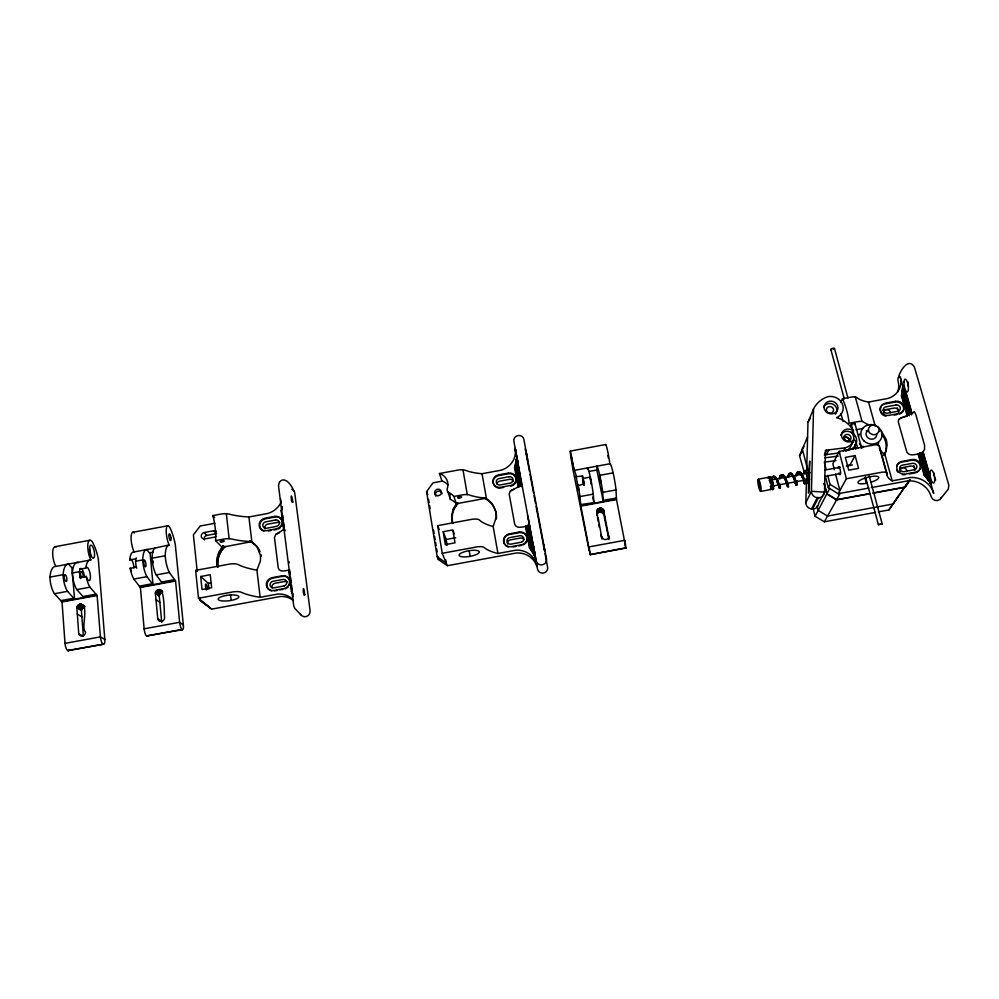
<?xml version="1.0" encoding="UTF-8"?>
<svg xmlns="http://www.w3.org/2000/svg" width="999" height="999" viewBox="0 0 999 999"><rect width="100%" height="100%" fill="white"/><g stroke="black" fill="none" stroke-linecap="round" stroke-linejoin="round"><path stroke-width="1.5" d="M597.115 510.464L596.952 515.409L597.115 510.464L598.051 509.053L601.311 508.241L603.621 510.052L609.003 538.399M597.002 514.585L597.277 510.064M597.265 513.786L597.489 509.702M597.477 513.424L597.739 509.365M597.739 513.086L598.051 509.053M598.176 521.565L596.952 511.288M598.026 512.787L598.389 508.791M598.364 512.524L598.751 508.566M598.738 512.3L599.15 508.379M599.125 512.112L599.575 508.254M599.55 511.988L599.999 508.179M582.917 478.733L583.391 483.154M599.974 511.913L600.449 508.141M608.965 539.572L603.721 514.16L600.849 511.913L600.886 508.166M601.273 511.988L601.311 508.241M601.685 512.112L601.735 508.379M602.085 512.287L602.135 508.553M602.01 539.135L598.189 517.907M602.459 512.512L602.509 508.778M602.797 512.774L602.847 509.04M603.096 513.074L603.146 509.34M603.346 513.411L603.408 509.69M603.558 513.773L603.621 510.052M603.721 514.16L603.796 510.439M605.019 520.304L605.094 516.633M808.491 482.155L808.503 493.094L809.34 488.424L809.702 461.038L808.678 474.612M853.546 431.206L853.059 430.269A26.061 23.739 14.8 0 0 836.538 417.644L837.199 417.37A12.213 11.064 13.2 0 0 842.194 403.596A12.213 11.064 13.2 0 0 827.659 396.728A27.298 24.738 14.1 0 0 813.523 408.978L811.438 491.283L805.843 502.684A6.406 5.907 17.6 0 0 810.414 508.741L813.71 508.966A6.406 5.907 17.6 0 0 818.568 503.521L824.5 492.12L825.436 450.312L845.279 447.802A14.523 13.187 15 0 0 854.145 439.91L853.87 439.935A7.08 6.431 15.4 0 1 843.83 440.109A7.08 6.431 15.4 0 1 843.356 430.856A7.08 6.431 15.4 0 1 853.408 431.068L852.397 433.441L853.621 436.226A14.461 13.137 15 0 1 853.421 440.684L852.709 442.132A7.055 6.406 15.4 0 1 851.41 443.169M805.843 502.684L806.468 479.495M806.63 473.314L807.979 422.277L813.523 408.978M911.825 412.674L906.355 393.643L902.821 386.014L902.497 395.666L907.929 414.66M136.663 568.219A6.818 1.973 79.3 0 1 136.413 567.469L136.064 565.784A13.911 4.008 79.3 0 1 135.614 561.251L135.814 558.753A6.818 1.973 79.3 0 1 136.413 558.029M224.263 546.703L223.089 545.854L222.477 549A22.49 20.742 -37.4 0 0 218.269 566.933M624.837 542.594L616.483 499.525L615.996 489.922A14.011 1.036 79.6 0 0 613.136 472.852A25 1.836 79.6 0 0 609.802 463.786L609.74 463.274A11.738 0.862 79.7 0 0 605.906 444.805L605.756 444.58A11.738 0.862 79.7 0 0 605.506 444.992M625.886 548.014L625.012 540.272L589.048 546.89L590.234 554.77L580.894 506.106L579.932 496.59A13.998 0.649 79.6 0 0 578.159 485.589L584.24 483.941L584.04 482.879A13.998 0.712 79.6 0 0 583.141 478.409L582.479 475.736M911.625 412.874L906.155 393.856L902.821 386.014L901.972 395.816L907.404 414.797M80.507 578.608A6.806 2.26 79.2 0 1 80.245 577.859L79.883 576.186A13.899 4.595 79.3 0 1 79.483 571.653L79.77 569.13A6.806 2.26 79.2 0 1 79.982 568.781M155.382 593.219C165.534 577.447 163.948 617.819 164.648 617.931A3.609 3.284 -43.4 0 1 161.239 621.44A3.609 3.284 -43.4 0 1 157.755 618.643L155.382 593.219L159.278 596.191L161.651 621.403A3.571 3.259 -43.6 0 0 161.838 622.215M159.278 596.191C159.34 591.908 166.109 593.631 158.279 589.747M134.016 567.981A6.818 2.01 79.3 0 0 132.155 560.726A6.818 2.01 79.3 0 0 129.745 559.877L129.783 559.19A24.825 7.23 79.4 0 1 134.141 551.923L154.745 548.101M81.419 610.551L82.168 608.541L84.328 607.105L79.358 604.37L76.836 607.717L78.759 633.753L83.354 636.375L81.419 610.551L76.836 607.717M79.733 569.23L85.802 568.106L85.902 567.32A24.813 8.054 79.4 0 1 90.884 559.927L90.634 559.452A11.651 3.746 78.9 0 1 87.862 544.255A11.651 3.746 78.9 0 1 92.507 542.145A26.111 8.467 79.1 0 1 98.264 558.578L104.833 639.46A6.219 2.023 80.3 0 1 103.671 644.305L102.522 643.643A6.219 2.023 80.3 0 1 100.412 636.863L97.103 595.479L89.96 587.175A13.899 4.533 79.3 0 1 86.214 576.623L80.045 577.235M911.787 414.548L902.821 386.014L901.448 395.941L907.304 416.383M787.387 486.313L787.861 486.026A2.41 2.235 -31 0 1 788.348 485.939L788.323 485.564A2.41 2.073 -25.7 0 0 787.824 485.651L787.1 485.764L787.824 485.452A2.423 1.848 -21.7 0 0 788.323 485.364L788.049 485.089A2.373 1.811 1.4 0 1 787.424 485.214L787.287 484.915A2.385 1.823 1.6 0 1 787.911 484.79L788.311 484.977A2.41 1.848 -21.6 0 0 787.786 485.127L787.424 485.452A2.385 1.986 4.8 0 1 788.061 485.364L788.199 485.701A2.373 2.11 8.9 0 0 787.574 485.926L787.861 486.251A2.398 2.335 -35.2 0 1 788.361 486.151L788.311 485.801A2.373 1.986 4.6 0 1 787.574 485.826L787.849 486.026A2.423 2.073 -25.9 0 0 788.373 485.939L788.348 486.163A2.398 2.36 15.6 0 0 787.836 486.288L787.874 486.713A2.398 2.36 15.2 0 0 788.386 486.625L788.286 486.088A2.36 2.235 15.9 0 0 787.662 486.213L787.899 486.663A2.398 2.335 -35.6 0 0 788.398 486.575L788.436 486.463A2.348 2.235 15.6 0 1 787.824 486.588L787.899 486.426A2.41 2.235 -31.3 0 0 788.398 486.338L788.336 486.201A2.36 2.11 8.7 0 1 787.724 486.288L787.399 486.276M770.004 478.096L769.592 478.421A2.423 2.01 5.7 0 1 769.093 478.509L768.78 478.496M768.893 477.547L769.58 477.072A2.385 2.36 24.5 0 1 770.079 476.985L770.591 477.572A2.41 2.235 -34.7 0 1 770.092 477.659L769.867 477.659A2.41 2.285 17.7 0 1 769.392 477.672L769.18 477.622A2.423 2.148 10.2 0 1 769.692 477.534L770.429 477.584A2.423 2.073 -28 0 1 770.928 477.497L770.878 477.897A2.423 2.085 -28.2 0 1 770.379 477.984L769.73 477.922A2.41 2.148 10 0 1 769.218 478.009L769.842 477.072A2.398 2.335 -42.3 0 1 770.341 476.985L769.118 477.41M769.617 477.147L769.829 477.497A2.398 2.335 -42.7 0 0 770.329 477.41L769.867 477.172A2.41 2.285 18 0 0 769.367 477.26L769.242 477.297M283.666 530.332L281.219 510.976L282.33 508.016M905.843 416.658C902.909 416.97 897.801 418.007 898.301 421.965L906.817 452.01C909.827 457.517 917.644 453.421 922.102 453.171L923.064 451.773L929.132 472.864L930.906 483.816L924.063 474.975L918.044 453.921L922.289 452.36L930.906 483.816L924.599 474.85L918.568 453.808L922.102 453.171L924.437 449.587L924.624 445.454L915.658 414.098L914.497 412.075L913.248 412.487M281.219 510.976L282.38 506.655M129.708 559.977L135.777 558.853M605.631 444.53L570.292 451.098L570.404 453.471A26.299 1.211 79.6 0 0 573.176 470.591L589.123 550.312M769.63 477.559L770.117 477.235A2.41 2.235 -34.4 0 1 770.629 477.16L770.092 477.422A2.385 2.36 24 0 1 769.592 477.497L769.605 477.497M529.433 547.689L533.279 545.816L535.277 556.655L529.433 547.689L525.486 526.386L529.295 524.463L528.084 517.607M85.802 568.106L85.839 568.006A6.806 2.235 79.2 0 1 89.41 570.891A6.806 2.235 79.2 0 1 89.91 579.957A6.806 2.235 79.2 0 1 86.314 576.735L86.126 576.111M808.216 482.517L808.016 482.342A2.385 2.198 -34.1 0 0 807.279 482.455L807.329 482.842A2.385 2.198 -34.4 0 0 807.954 482.717L808.091 482.517A2.373 2.298 -40 0 0 807.479 482.642L807.729 483.054A2.36 2.335 21.6 0 0 808.353 482.929L808.403 482.38A2.398 2.26 19.1 0 0 807.779 482.492L807.879 482.18A2.41 2.135 11.6 0 1 808.503 482.067L808.603 482.43A2.398 2.123 11.4 0 1 807.979 482.542L807.642 482.654A2.36 2.335 22 0 1 808.266 482.529L808.166 482.917A2.373 2.31 -40.3 0 1 807.542 483.029L807.542 483.029M803.696 471.828L804.07 471.678A2.46 2.023 7.4 0 1 804.57 471.59L804.632 471.953A2.448 2.023 7.2 0 1 804.12 472.04L799.537 455.606L807.504 437M840.696 402.535L842.482 398.713L851.435 397.053A8.804 2.797 -15.5 0 1 856.967 397.59A67.92 21.391 -16.5 0 0 868.543 402.048L887.724 398.489A20.442 18.282 14.1 0 0 900.186 376.873L903.945 389.947M878.408 524.675L882.242 523.788L878.408 524.675L865.409 476.773M824.837 453.696L826.51 450.212M824.287 454.857L826.535 454.607L828.783 449.962M882.179 523.926L869.192 475.861M922.102 453.171L921.54 452.772L930.906 483.816L926.672 474.213L920.628 453.159L922.102 453.171L922.601 452.16L930.906 483.816L925.124 474.712L919.105 453.658L922.102 453.171L922.864 451.96L928.92 473.051L930.906 483.816L925.661 474.55L919.629 453.509L922.102 453.171L921.927 452.572L933.665 493.456A21.216 19.206 21.2 0 0 910.052 477.547L892.219 480.844A100.412 25.687 -15.7 0 1 886.85 473.189A8.566 2.26 -14.6 0 0 881.618 472.265L846.39 478.758L838.099 493.718L828.308 487.612L825.199 475.724M879.357 446.99A99.725 27.31 -16.1 0 1 879.32 446.016A8.516 2.398 -15 0 0 874.088 444.967L839.098 451.436L832.841 463.786L834.402 469.717M862.075 421.478L855.319 397.04M811.525 508.953L817.282 497.702L818.368 497.764L812.587 509.028M223.314 545.791L218.956 551.81L216.945 558.116A22.552 20.804 -37.4 0 0 216.883 564.335L217.545 567.345M843.468 451.311L845.279 447.802M828.308 487.612L830.032 484.34L827.671 475.362M853.134 441.645L854.282 439.448M493.106 526.61L496.103 517.694A22.328 21.229 -16.5 0 0 495.754 511.5L492.207 503.621L485.951 498.014M875.399 512.412L824.35 521.803L815.097 516.246L829.62 488.573M855.107 455.606L858.553 468.369L848.738 470.179L845.329 457.417L855.107 455.606L850.012 464.935L847.277 465.447M898.526 377.397C899.512 371.665 908.603 356.406 914.472 367.282L948.863 485.264L948.276 489.173L940.833 498.489M824.075 483.366L826.822 493.881L836.45 499.912L840.122 493.344M824.35 521.803L836.725 499.675L870.004 493.543M293.007 599.737A20.579 19.256 -40.4 0 0 277.672 594.08L260.152 597.302L256.918 570.142L260.289 561.263A22.552 20.804 -37.4 0 0 260.302 555.032L256.905 546.603L250.075 540.671M518.156 486.913L514.585 467.694L518.319 465.621L515.084 448.414A19.793 18.569 -12.2 0 1 501.011 470.217L482.055 473.726A63.998 22.303 -10.7 0 1 465.297 470.279A8.442 2.86 -9.7 0 0 458.578 469.967L439.398 473.526L442.033 481.156L442.957 481.431A12.488 11.776 -19.4 0 1 447.827 484.865M905.456 395.192L906.355 393.643L901.448 395.941L904.12 395.442M279.533 481.893L278.471 485.489L293.731 605.844L294.78 608.354L301.111 615.084M873.039 493.169L905.044 487.275L909.852 479.695L888.91 509.94L878.396 511.863M788.91 476.973L788.486 476.96A2.373 1.199 -2.4 0 0 788.111 477.01M457.043 502.909L453.521 508.404L451.835 514.66A22.328 21.229 -16.5 0 0 452.11 520.854L452.472 522.365M596.828 470.005L596.89 469.917A11.726 0.737 79.6 0 0 596.728 466.783L596.665 466.221A25 1.586 79.6 0 1 599.775 475.324A13.998 0.899 79.6 0 1 602.672 492.382L603.309 501.473L596.828 470.005L588.911 471.466M898.688 495.616L893.044 504.008L827.572 516.046L818.181 510.427L817.02 505.931M888.91 509.94L909.827 479.682M785.376 477.06L784.927 477.06A2.423 1.161 -17.9 0 0 784.427 477.16L784.377 477.385A2.423 1.161 -18 0 0 784.877 477.285L785.389 477.072M803.97 446.69L802.347 449.026L807.754 469.992M799.537 455.606L801.935 452.147M905.044 487.275L909.764 480.519L871.403 487.587M545.017 553.546L547.602 567.232A5.12 4.945 -7.4 0 1 543.481 573.026A5.12 4.945 -7.4 0 1 537.537 569.093A20.217 19.53 -12.2 0 0 516.183 553.021L447.327 565.709L438.361 559.502L437.2 556.768L426.585 491.658L433.004 482.829L442.033 481.156M452.897 523.563A22.265 21.179 -16.5 0 1 456.181 505.744L458.229 503.296M514.11 489.185L510.339 491.021L509.178 493.993L514.747 524.413C517.307 530.057 525.299 525.786 529.495 525.649L528.134 525.499L532.105 546.815L535.277 556.655L529.945 547.564L525.986 526.273L529.495 525.649L527.372 525.836L531.331 547.152L535.277 556.655L533.229 545.978M223.089 545.854L222.427 546.64L223.501 547.739L222.477 549L221.378 547.877L224.613 546.54L223.501 547.739M279.57 532.617L275.761 534.465L274.45 537.45L278.259 568.069C279.695 572.652 285.901 570.666 289.186 569.979M796.977 482.117L796.578 482.267A2.36 1.136 -15.6 0 1 795.966 482.367L795.966 482.167A2.36 1.136 -15.6 0 1 796.59 482.055L797.002 482.08M795.791 475.686L796.215 475.524A2.435 1.236 -2.2 0 1 796.715 475.437L796.94 475.611A2.435 1.224 -2.2 0 1 796.328 475.724L795.803 475.724M279.483 481.943C285.314 475.512 291.883 486.063 293.756 490.709M779.982 486.501L779.595 486.326A2.423 1.861 1.2 0 0 778.97 486.438L779.145 486.75A2.423 1.848 1.1 0 0 779.645 486.65L780.469 486.625L779.757 486.9M929.132 472.864L924.063 474.975L926.785 474.463M777.784 484.103L778.209 483.941A2.435 0.899 -7.1 0 1 778.708 483.841L779.22 483.803M779.22 483.853L778.82 483.991A2.435 0.899 -7.2 0 1 778.321 484.09L777.846 484.128M800.674 474.263L801.136 474.075A2.435 1.161 -18.3 0 1 801.648 473.976L802.122 473.963M784.44 478.346L784.964 478.171A2.435 0.699 -15 0 1 785.464 478.071L785.901 478.034M785.876 478.059L785.364 478.221A2.435 0.699 -15 0 1 784.864 478.321L784.44 478.359M802.122 474.001L801.76 474.15A2.448 1.174 -18.3 0 1 801.148 474.288M807.592 481.006L807.229 480.869A2.385 1.536 -20.2 0 0 806.605 480.981L806.618 481.268M773.201 489.06L773.463 488.911A2.373 2.123 9.7 0 1 772.839 489.023A2.348 2.285 -38.9 0 0 772.402 489.11L772.302 489.298A2.36 2.185 -32.7 0 0 772.926 489.185L773.201 489.06A2.348 2.31 21.8 0 0 772.552 489.123L772.639 489.522A2.348 2.31 21.4 0 0 773.263 489.41L773.101 489.385A2.348 2.285 -39.3 0 1 772.489 489.498L772.239 488.923A2.36 2.185 -32.5 0 1 772.726 488.811A2.36 2.023 -26.8 0 1 772.09 488.923L772.04 488.573A2.36 2.023 -26.6 0 1 772.664 488.461L772.776 488.449M796.028 481.256A2.373 0.687 -13 0 0 796.528 481.168L796.952 481.043M771.578 478.221L771.253 478.009A2.373 1.823 -23.4 0 0 770.629 478.134L770.679 478.459A2.385 1.823 -23.5 0 0 771.29 478.334L771.852 478.608A2.41 1.823 3.6 0 0 772.352 478.521L772.252 478.196A2.423 1.836 3.7 0 0 771.752 478.284M807.155 479.17L806.742 479.283A2.398 0.687 -13.9 0 1 806.131 479.395L806.156 479.27A2.385 0.687 -13.9 0 1 806.78 479.158L807.167 479.133M796.777 484.065L796.365 483.828A2.448 2.048 5.2 0 0 795.866 483.928L795.853 484.29A2.435 2.173 9.3 0 1 796.503 484.265L796.765 484.615A2.398 2.335 -35.5 0 0 796.141 484.727L795.978 484.278A2.448 2.035 5 0 0 796.478 484.178L797.152 484.115L796.578 484.552A2.423 2.298 16.3 0 0 796.078 484.652L796.203 485.039A2.423 2.298 15.9 0 0 796.715 484.952L796.615 484.64A2.435 2.173 9.1 0 1 796.116 484.74L796.128 484.765A2.398 2.373 15.7 0 1 796.628 484.677L796.765 484.79M275.761 534.465L283.991 529.358M786.163 482.542L786.525 482.417A2.385 0.887 -7 0 1 787.15 482.292L787.237 482.43A2.373 0.874 -7 0 1 786.613 482.554L786.151 482.579M773.663 488.836L773.363 488.548A2.373 2.123 10 0 0 772.739 488.661L772.839 489.023M777.484 479.62L777.047 479.757A2.373 0.687 -14.9 0 1 776.423 479.882L776.548 479.72A2.36 0.687 -14.9 0 1 777.16 479.607L777.522 479.582M777.409 483.066L778.883 482.792L777.534 483.079M510.339 491.021L521.953 484.965M803.833 481.893L804.232 482.117A2.448 1.861 2.1 0 0 804.732 482.017L804.67 481.705M899.225 419.031L914.497 412.075M772.702 488.199L772.876 488.536A2.385 1.986 5.4 0 0 773.501 488.411L773.513 488.074A2.385 1.998 5.6 0 0 772.776 488.199L772.489 488.274A2.36 1.811 -22.5 0 1 771.877 488.399L771.84 488.074A2.36 1.811 -22.4 0 1 772.452 487.962L772.901 487.899A2.373 1.823 2 0 0 773.513 487.774L773.413 487.462A2.385 1.823 2.2 0 0 772.789 487.587L772.751 487.962M779.133 487.012L779.307 487.362A2.423 2.023 4.3 0 0 779.807 487.25L780.082 487.475A2.348 2.173 -30.6 0 0 779.457 487.587L779.457 487.824A2.335 2.273 -34.9 0 1 780.082 487.687L780.194 487.475A2.348 2.023 -25.5 0 1 779.507 487.562L779.37 487.737A2.36 2.235 15.6 0 1 779.994 487.624L780.057 488.012A2.348 2.235 15.2 0 1 779.432 488.124L779.495 488.249A2.335 2.298 15.1 0 0 780.119 488.136L780.144 488.086A2.335 2.285 -35.3 0 1 779.532 488.199L779.457 487.799A2.41 2.148 8.3 0 0 779.957 487.712L779.894 487.337A2.41 2.16 8.5 0 0 779.27 487.462L779.432 487.212A2.348 2.01 -25.3 0 1 780.057 487.1L780.119 486.925A2.348 1.798 -21.4 0 1 779.72 486.963M807.242 477.547L808.703 477.285L807.229 477.559M807.979 481.093L808.091 481.406A2.41 1.823 3.4 0 0 808.715 481.281L808.603 480.981M807.691 481.755L807.479 481.83A2.398 1.823 -23.8 0 1 806.855 481.943M771.49 481.855L772.951 481.58L771.603 481.855M772.664 488.973L772.764 489.36A2.36 2.248 17.4 0 0 773.388 489.248L773.451 489.06M794.754 477.534L793.306 477.834L794.754 477.547M796.74 483.079L796.74 482.829A2.373 1.536 -18.7 0 0 796.003 482.942L795.716 483.216M788.461 483.753L788.323 483.591A2.398 1.161 -15.4 0 0 787.699 483.691M803.72 473.201L803.908 473.439A2.448 1.561 0 0 0 804.407 473.351L804.57 473.064M79.358 604.37C90.472 603.009 80.245 628.596 85.552 631.955A3.634 3.247 -45.2 0 1 82.642 635.913A3.634 3.247 -45.2 0 1 78.759 633.753M780.044 486.163L779.982 485.901A2.41 1.573 -18.2 0 0 779.482 485.976L779.357 486.014M795.803 481.181L795.916 481.156A2.373 0.687 -12.9 0 1 796.54 481.043L796.89 481.019M292.37 591.308L291.421 591.545L288.699 570.092M785.389 480.457L786.837 480.157L785.376 480.457M779.645 478.583L779.682 478.796A2.41 1.224 -2.6 0 0 780.182 478.721L780.369 478.484M773.164 482.704L771.752 482.967L773.214 482.679M786.425 481.356C788.698 481.006 784.552 481.718 786.488 481.443M772.602 483.903C774.949 483.603 770.766 484.153 772.689 483.978M222.715 546.291L223.002 547.215L221.965 547.127L215.572 540.596A89.011 80.032 -39.3 0 0 212.824 515.571L221.616 513.936A8.579 2.785 -6.1 0 1 229.058 514.11A64.573 21.866 -6.8 0 0 248.901 516.97L267.732 513.486A19.893 18.282 -32 0 0 280.731 502.947M55.095 546.703L89.91 540.234M132.904 532.255L167.795 525.786M214.835 523.289L200.187 526.011L193.394 534.877L197.228 571.478M517.232 467.207L514.585 467.694L516.808 457.667L515.734 451.473L516.396 454.907M216.321 536.288A3.459 3.159 -36.4 0 1 214.76 537.1L204.72 538.961A3.459 3.159 -36.8 0 1 201.249 536.338A3.459 3.159 -36.8 0 1 204.033 532.554L213.848 530.731A3.459 3.159 -36.4 0 1 216.271 531.206M204.283 539.935A3.434 3.147 -36.9 0 1 206.855 535.402L216.608 533.591L213.848 530.731M69.356 649.787A6.219 2.198 80.3 0 1 68.407 650.786L67.183 650.149A6.219 2.198 80.3 0 1 65.01 643.381L62.038 601.96L54.446 593.743A13.886 4.908 79.2 0 1 49.95 577.11A24.8 8.716 79.4 0 1 55.844 566.421L90.884 559.927M169.256 545.417A24.838 6.568 79.4 0 0 165.235 555.769A13.911 3.696 79.3 0 0 169.393 572.489L175.549 580.993L179.633 622.277A6.231 1.648 80.1 0 0 181.593 629.095L182.555 629.782A6.231 1.648 80.1 0 0 183.354 625.012L175.275 544.318A26.136 6.906 79.2 0 0 169.992 527.759A11.663 3.059 79 0 0 167.432 525.911L167.108 526.223A11.663 3.059 79 0 0 169.031 544.93L156.281 547.814A24.838 6.818 79.4 0 0 152.048 558.216A13.911 3.834 79.3 0 0 156.244 574.924L162.225 582.966M570.367 451.148L574.238 470.379L609.802 463.786M150.05 552.759L153.034 584.665L146.94 576.648A13.911 3.934 79.3 0 1 142.72 559.939A24.838 6.993 79.4 0 1 147.103 549.512L147.352 550.037A11.651 3.247 79 0 0 149.725 552.747L153.084 552.197M215.572 540.596L224.425 538.961A8.629 2.66 -6.3 0 1 231.893 539.06A64.985 20.842 -7 0 0 251.823 541.608L248.901 516.97M439.398 473.526L440.334 473.813A12.712 11.951 -19.3 0 1 447.639 487.2L447.19 488.873A4.908 4.633 -17.8 0 0 448.002 492.095A18.044 17.07 -20 0 1 453.933 496.453L462.837 494.805A8.492 2.735 -9.7 0 1 469.592 495.042A64.398 21.254 -10.7 0 0 486.388 498.176L482.055 473.726M268.344 530.993L271.154 530.469M273.963 529.957L276.785 529.433M503.646 487.412L500.811 487.937A6.643 6.281 -12.4 0 1 499.987 488.036M894.242 415.06L897.114 414.535M578.071 485.077L578.646 490.059L576.173 476.61L582.604 476.111M49.95 577.11L63.099 574.687A24.8 8.467 79.4 0 1 68.781 564.023L69.068 564.547A11.638 3.946 78.9 0 0 71.828 567.17L74.588 599.15L67.557 591.321A13.899 4.77 79.3 0 1 63.099 574.687M83.766 597.464L76.836 589.597A13.899 4.67 79.3 0 1 72.403 572.964L79.483 571.653M135.614 561.251L142.72 559.939M152.048 558.216L165.235 555.769M583.141 478.409L590.334 477.072A13.998 0.799 79.6 0 1 593.244 494.13L593.993 503.196L592.782 497.202M599.775 475.324L613.136 472.852M251.823 541.608L221.815 547.327M448.002 492.095L450.499 499.45A17.745 16.821 -20.1 0 1 456.331 503.746L486.388 498.176M856.006 429.757L863.361 428.396M147.64 636.001A6.231 1.823 80.2 0 1 147.215 636.288L146.179 635.614A6.231 1.823 80.2 0 1 144.143 628.808L140.397 587.487L133.804 579.07A13.911 4.071 79.3 0 1 130.232 568.468L136.239 566.845M54.446 593.743L67.557 591.321M76.836 589.597L89.96 587.175M133.804 579.07L146.94 576.648M156.244 574.924L169.393 572.489M579.932 496.59L593.244 494.13M602.672 492.382L615.996 489.922M447.327 565.709L442.232 553.296L437.687 525.636L472.265 519.243A8.129 2.473 -9.8 0 1 479.283 519.942A93.207 28.709 -11.2 0 0 493.156 526.51L497.952 553.483L515.584 550.237A20.367 19.655 -12.2 0 1 537.1 566.408L534.502 552.497L535.014 555.044M60.777 600.649L73.751 598.264M82.929 596.565L95.916 594.168M139.311 586.151L152.31 583.741M161.513 582.042L174.525 579.645M580.744 504.582L593.955 502.647M603.234 500.424L616.42 497.989M61.638 601.548L96.728 595.067M140.047 587.062L175.212 580.569M580.844 505.631L616.47 499.05M62.038 601.96L97.103 595.479M140.397 587.487L175.549 580.993M580.894 506.106L616.483 499.525M200.674 576.51L210.265 574.737L211.663 587.737L202.035 589.522L200.674 576.51L208.391 583.391L209.003 589.06M443.181 531.705L452.834 529.92L455.007 542.832L445.317 544.617L443.181 531.705L446.178 539.485L447.115 545.129M758.278 479.183L768.531 477.285M208.391 583.391L211.089 582.892M446.178 539.485L455.656 537.737M769.13 480.344L810.039 472.789M825.186 469.992L840.346 467.195M846.403 466.071L852.459 464.96M770.316 486.463L809.714 479.183M824.874 476.398L840.034 473.601M760.651 491.408L770.903 489.522M256.918 570.142A93.519 28.297 -7.7 0 1 238.037 564.522A8.267 2.398 -6.6 0 0 229.957 564.023L195.617 570.379L198.526 598.239L233.092 591.87A8.329 2.26 -6.9 0 1 241.221 592.245A94.156 26.623 -7.9 0 0 260.152 597.302M442.232 553.296L477.047 546.878A8.192 2.323 -9.8 0 1 484.09 547.452A93.844 26.998 -11.1 0 0 497.952 553.483M274.25 590.958L277.11 590.434M279.957 589.909L282.817 589.385M512.999 546.952L515.871 546.428M518.743 545.891L521.615 545.367M909.365 473.901L915.171 472.827A7.018 6.319 19.5 0 0 916.795 472.315M867.007 483.229L865.733 483.466A10.739 2.822 -14.5 0 1 858.153 481.905A10.739 2.822 -14.5 0 1 869.742 476.81L871.041 476.573A10.739 2.822 -14.5 0 1 878.795 477.547A10.739 2.822 -14.5 0 1 870.878 482.242M199.937 597.414L200.25 600.461L211.626 609.128L280.007 596.54A20.43 19.118 -40.6 0 1 293.494 600.561M838.099 493.718L868.88 488.049M873.039 492.982L904.807 487.137M836.45 499.912L869.979 493.731M65.01 643.381L100.412 636.863L104.833 639.46M144.143 628.808L179.633 622.277L183.354 625.012M67.607 650.511L103.297 644.218L68.007 650.711M181.943 629.47L146.541 635.976L182.243 629.695M626.111 547.739L590.259 554.62L626.098 548.026M794.917 481.019L794.854 480.881A2.385 0.887 -6.9 0 1 795.479 480.744L795.654 480.869A2.385 0.874 -6.9 0 1 795.029 481.006M826.535 454.607L839.897 452.859M824.962 457.842L838.236 456.106M824.25 462.15L835.938 460.626M771.428 480.319L771.303 480.119A2.423 1.236 -2.7 0 1 771.678 480.057M801.223 473.201L801.273 473.464A2.398 1.548 -22.1 0 1 800.536 473.613L800.611 473.314A2.385 1.536 -22 0 1 801.223 473.201M807.667 481.506L807.454 481.506A2.385 1.811 -23.7 0 0 806.83 481.618L806.855 481.943M807.654 482.017L808.041 482.042A2.41 1.998 7 0 0 808.666 481.93L808.566 481.593A2.423 1.998 7.1 0 0 807.941 481.705L807.654 482.017A2.385 2.035 -28.2 0 0 807.067 482.117L807.105 482.467A2.398 2.035 -28.4 0 0 807.729 482.355M807.417 483.029L807.879 482.879A2.385 2.26 18.8 0 0 808.503 482.767L808.478 482.554M249.575 541.108L249.7 541.158A22.49 20.742 -37.4 0 1 260.077 551.71M836.725 499.675L826.947 493.856L824.25 483.516M77.285 614.023L81.868 616.808M76.985 606.88L81.568 609.715M76.886 607.292L81.468 610.139M830.032 484.34L839.897 490.484L835.576 474.163M77.348 606.068L81.918 608.915M77.135 606.468L81.718 609.303M78.209 605.044L82.767 607.904M77.885 605.357L82.455 608.204M77.585 605.694L82.168 608.541M78.946 604.545L83.504 607.404M78.559 604.77L83.129 607.629M80.619 604.133L84.028 606.281M80.195 604.158L84.74 607.017M81.456 604.245L84.853 606.393M81.044 604.158L84.453 606.306M437.2 556.768L446.228 563.024L445.729 560.014M157.755 618.643L161.651 621.403M200.25 600.461L208.791 606.768M155.956 599.512L159.84 602.422M155.519 592.37L159.415 595.342M155.432 592.794L159.316 595.766M155.869 591.57L159.753 594.542M155.669 591.97L159.565 594.942M156.393 590.859L160.277 593.843M156.106 591.196L159.99 594.18M157.068 590.284L160.939 593.269M156.718 590.546L160.589 593.531M157.854 589.872L161.726 592.869M157.455 590.047L161.326 593.044M159.553 589.66L162.437 591.908M159.128 589.635L162.025 591.883M158.704 589.66L162.562 592.657M160.352 589.872L162.65 591.558M159.965 589.747L161.888 591.246M198.526 598.239L211.626 609.128M204.033 532.554L206.855 535.402M229.133 538.711L226.348 513.773M852.397 433.441L852.259 433.304A7.055 6.406 15.4 0 0 840.758 435.302M212.824 515.571L214.648 517.544M881.305 431.081L886.101 439.323A23.064 20.904 16.5 0 1 887.025 445.454L885.988 451.473L883.99 455.606A23.002 20.842 16.5 0 0 881.518 433.791M582.941 478.721L584.09 484.19M291.421 591.545L292.919 594.13M55.844 566.421L55.582 565.946A11.638 4.058 78.8 0 1 54.158 547.19L54.608 546.853A11.638 4.058 78.8 0 1 56.156 546.928M78.209 562.849L77.934 562.337A24.813 8.292 79.4 0 0 72.403 572.964M528.958 524.975L535.277 556.655L530.432 547.44L526.473 526.136L529.495 525.649L526.935 525.998L530.894 547.302L535.277 556.655L529.245 524.625M134.141 551.923L133.903 551.436A11.651 3.359 79 0 1 131.081 537.375A11.651 3.359 79 0 1 134.291 532.917M437.687 525.636L439.223 529.52M426.585 491.658L427.809 494.817M528.733 525.149L535.277 556.655L531.743 546.99L527.772 525.674M453.309 531.231L454.245 533.828M769.692 481.081L770.279 483.191M908.453 414.498L903.009 395.504L902.821 386.014L911.488 414.76M455.769 504.495L456.181 505.744M453.933 496.453L456.331 503.746M467.257 494.605L462.999 469.855M909.377 415.784L903.508 395.329L902.821 386.014L910.713 413.511M130.157 567.969L130.332 568.593A6.818 2.01 79.3 0 0 131.418 571.203M910.326 413.723L902.821 386.014L903.995 395.142L909.44 414.135M909.902 413.936L902.821 386.014M921.103 452.959L930.906 483.816L926.173 474.388L920.141 453.334M897.339 407.804L898.601 412.25M913.773 465.621L915.034 470.067A3.596 3.234 19.6 0 0 911.038 465.996L900.511 467.919A3.584 3.247 19.3 0 0 899.687 468.169M535.277 556.655L532.43 546.653L528.459 525.324M892.219 480.844L884.814 454.183A99.725 27.31 -16.1 0 1 879.507 447.939L887.012 475.012M868.543 402.048L875.249 426.198M879.282 445.766L886.812 472.964M576.435 477.16L576.286 476.511A24.987 1.161 79.5 0 0 574.238 470.379M834.49 348.551L847.964 397.977M854.907 423.439L861.438 447.402M830.843 349.513L844.267 398.913M851.173 424.375L854.432 436.351M855.644 440.834L857.679 448.326M839.098 451.436L846.39 478.758M824.537 463.386L826.111 469.38M805.606 479.27L806.742 483.703M812.824 507.38L815.097 516.246M864.909 477.647L866.37 483.341M625.386 546.478L624.75 543.756M583.953 484.902L583.553 483.116M590.946 482.954L591.383 484.328L590.921 480.806M446.353 544.93L445.604 539.81L446.74 545.054M544.792 551.023L544.243 548.151M590.759 479.945L590.097 477.397L590.384 480.069M598.763 524.45L599.35 527.335M600.824 534.54L601.41 537.425M583.703 484.765L583.478 482.692M543.918 545.929L543.643 544.63L543.868 546.103M521.94 484.777L522.352 486.925M535.102 555.506L535.289 556.431L534.24 550.549M543.98 546.278L544.293 547.939M517.769 462.637L518.081 464.21L516.67 456.418M607.904 455.519L608.316 457.979M529.47 471.353L525.449 450.049A4.97 4.67 -9.6 0 0 525.049 448.888M530.044 474.4L533.503 492.657M534.078 495.704L535.514 503.321M536.088 506.356L544.443 550.499M526.948 456.755L527.484 459.378L526.997 456.506M517.407 460.751L517.657 462.062M533.641 547.34L532.892 543.406L533.791 548.488M522.027 486.725L516.808 457.667L515.084 467.569L518.656 486.788M527.534 515.484L527.984 518.706M521.578 485.439L516.808 457.667L515.559 467.432L519.13 486.65M521.366 485.626L516.808 457.667L516.008 467.282L519.592 486.513M521.091 485.814L517.507 466.57L516.808 457.667L517.132 459.265M520.779 486.001L517.195 466.77L516.808 457.667L518.156 465.996M520.417 486.176L516.833 466.945L516.808 457.667L516.446 467.12L520.017 486.351M526.923 456.081L526.236 452.659L526.798 455.919M583.229 482.305L582.305 476.148M543.931 546.478L544.83 550.911M469.155 550.611L470.154 556.368M584.24 483.941L584.465 485.352M428.571 499.438L429.071 502.509M429.57 505.594L430.07 508.678M433.591 530.232L434.09 533.316M434.602 536.401L435.102 539.472M435.601 542.557L436.101 545.641M436.6 548.713L437.112 551.798M437.862 556.418L438.361 559.502M289.061 561.75L289.223 562.812M282.705 515.197L283.279 519.667M283.654 522.639L284.216 527.11M289.648 569.855L290.222 574.45M290.609 577.522L291.196 582.117M291.583 585.177L292.17 589.772M230.469 594.63L231.206 600.399M285.052 529.92L285.127 530.856M516.158 480.669A6.643 6.281 -11.2 0 0 508.454 473.751L498.576 475.586A6.643 6.281 -12.4 0 0 496.028 487.087M515.984 481.456A6.643 6.281 -11.2 0 1 515.347 482.917M514.897 483.591A6.643 6.281 -11.2 0 1 514.348 484.203M513.736 484.752A6.643 6.281 -11.2 0 1 510.726 486.101M450.499 499.45A4.82 4.558 -17.9 0 1 449.712 496.278L449.712 496.078A12.488 11.776 -19.4 0 0 450.149 494.63M523.938 539.697A3.447 3.309 -10.8 0 0 520.729 537.986L510.327 539.885A3.447 3.309 -12.4 0 0 507.567 543.968M499.15 488.036A6.643 6.281 -12.4 0 1 496.753 487.462M508.216 547.027A6.743 6.456 -12.4 0 1 509.253 534.502L519.28 532.654A6.743 6.456 -10.8 0 1 527.122 539.81M513.174 481.106A3.409 3.222 -11.2 0 0 509.515 479.358L499.675 481.181A3.397 3.222 -12.3 0 0 496.89 483.953M515.896 449.45A4.97 4.67 -9.6 0 0 515.671 451.86A19.655 18.444 -12.2 0 1 515.984 454.12M435.789 496.103A3.409 3.222 -19.4 0 1 437.562 491.358A3.409 3.222 -19.4 0 1 442.058 493.743M483.441 497.889A22.265 21.179 -16.5 0 1 496.391 518.906M452.909 510.352A24.176 23.014 -16.5 0 1 453.683 508.828M454.582 507.355A24.176 23.014 -16.5 0 1 457.879 503.359M526.948 540.609A6.743 6.456 -10.8 0 1 526.311 542.12M525.849 542.807A6.743 6.456 -10.8 0 1 524.675 543.993M523.976 544.467A6.743 6.456 -10.8 0 1 523.239 544.867M842.482 398.713A89.298 82.005 10.4 0 1 849.125 423.251L858.141 421.578A8.866 2.66 -15.2 0 1 863.685 422.053A68.344 20.392 -16.2 0 0 869.617 424.987M840.696 413.511A87.787 80.782 10.6 0 1 843.106 421.541M885.963 416.146A6.868 6.169 15.7 0 1 884.302 415.671M883.528 415.309A6.868 6.169 15.7 0 1 882.804 414.847M882.142 414.323A6.868 6.169 15.7 0 1 881.543 413.723M881.043 413.062A6.868 6.169 15.7 0 1 880.631 412.362M880.094 410.851A6.868 6.169 15.7 0 1 885.077 403.921L895.079 402.073A6.881 6.169 16 0 1 902.771 405.469A6.881 6.169 16 0 1 901.51 412.924M900.861 413.386A6.881 6.169 16 0 1 899.362 414.061M898.438 412.212A3.521 3.159 16 0 0 894.167 408.067L884.227 409.915A3.521 3.159 15.7 0 0 882.704 410.601M935.638 480.069A6.668 2.085 78.9 0 1 934.664 477.16M934.477 476.348A6.668 2.085 78.9 0 1 934.09 473.151M907.741 480.894A21.054 19.068 21.3 0 1 931.168 496.69A5.345 4.808 21.8 0 0 941.358 497.34M899.35 376.486A5.145 4.583 14.9 0 0 898.001 380.869A20.292 18.157 14.2 0 1 897.564 391.97M905.007 474.7A7.005 6.319 19.2 0 1 902.409 474.712M897.914 472.202A7.005 6.319 19.2 0 1 897.402 471.528M896.977 470.804A7.005 6.319 19.2 0 1 896.652 470.042M896.627 466.096A7.005 6.319 19.2 0 1 901.46 462.137L911.612 460.264A7.018 6.319 19.5 0 1 919.642 464.148A7.018 6.319 19.5 0 1 917.519 471.928M908.541 386.613A6.518 1.998 80.3 0 1 907.954 381.918M851.722 425.224A2.135 0.649 -15.2 0 1 851.835 424.25A2.135 0.649 -15.2 0 1 854.794 423.588A2.135 0.649 -15.2 0 1 854.557 424.587M838.161 468.106A4.071 0.987 79.3 0 1 839.61 467.894A4.071 0.987 79.3 0 1 840.571 473.788A4.071 0.987 79.3 0 1 838.96 472.964M80.469 568.394A6.806 2.26 79.2 0 1 84.391 577.16M81.631 577.834A3.509 1.161 79.2 0 1 80.557 573.064A3.509 1.161 79.2 0 1 82.043 572.19A3.509 1.161 79.2 0 1 83.179 576.923M89.435 549.05A6.681 2.173 78.9 0 1 90.547 556.718M89.41 553.533A3.447 1.124 78.9 0 1 89.423 553.933M153.371 562.674A3.509 0.974 79.3 0 1 153.047 560.951M291.77 489.348A4.983 4.608 -30.6 0 1 294.717 492.894L310.115 610.913A5.157 4.845 -39.2 0 1 300.462 613.985M271.778 590.958A6.806 6.331 -38 0 1 272.69 578.159L282.642 576.323A6.793 6.344 -37.5 0 1 289.435 585.114M281.181 502.609A6.456 1.124 79.1 0 1 280.544 498.701M287.287 581.93A3.484 3.247 -37.6 0 0 285.289 581.406L274.962 583.291A3.484 3.247 -38.1 0 0 272.128 587.799M263.711 531.056A6.681 6.169 -33.8 0 1 265.409 518.818L275.225 516.995A6.681 6.181 -33.2 0 1 282.23 520.854M282.205 524.762A6.681 6.181 -33.2 0 1 281.506 526.248M280.444 527.534A6.681 6.181 -33.2 0 1 279.82 528.084M279.121 528.546A6.681 6.181 -33.2 0 1 278.371 528.933M279.92 522.864A3.422 3.172 -33.3 0 0 277.447 522.365L267.682 524.175A3.422 3.159 -33.9 0 0 265.035 528.921M261.001 554.62A22.49 20.742 -37.4 0 1 261.288 556.131M217.595 566.72A24.426 22.54 -37.5 0 1 225.374 546.403M293.194 596.603A6.606 1.174 79.8 0 1 292.445 592.582M206.318 589.972A3.509 0.849 79.7 0 1 205.457 585.327A3.509 0.849 79.7 0 1 206.493 584.652A3.509 0.849 79.7 0 1 207.53 589.198M287.962 587.187A6.793 6.344 -37.5 0 1 287.325 587.737M285.864 588.623A6.793 6.344 -37.5 0 1 285.065 588.923M590.334 477.072A24.987 1.411 79.5 0 0 587.362 467.944L587.437 468.506A11.726 0.649 79.6 0 1 587.549 469.443M609.078 536.063A3.559 3.397 2 0 1 605.931 539.535A3.559 3.397 2 0 1 602.035 536.8M768.131 478.334A6.231 1.174 79.4 0 1 769.817 479.133A6.231 1.174 79.4 0 1 771.34 487.012A6.231 1.174 79.4 0 1 770.179 488.898M831.805 349.862A1.886 0.662 -16.2 0 1 831.243 348.963A1.886 0.662 -16.2 0 1 834.028 348.226A1.886 0.662 -16.2 0 1 833.628 349.375M807.979 422.277A26.586 24.176 14.5 0 1 810.401 418.394M852.322 441.77A14.373 13.074 15.1 0 1 845.778 451.298M843.656 437.699A3.609 3.284 15.5 0 1 849.587 441.096M823.75 406.768A6.981 6.319 13.2 0 1 833.054 404.27A6.981 6.319 13.2 0 1 836.2 412.912M835.763 413.586A6.981 6.319 13.2 0 1 835.239 414.198M890.346 412.787A3.147 2.822 15.8 0 0 889.422 410.689L887.974 409.865A3.359 3.009 15.8 0 0 884.814 410.439L883.953 411.7A3.147 2.822 15.8 0 0 883.928 413.199M906.63 471.715A3.209 2.897 19.4 0 0 905.806 468.781L904.332 467.919A3.422 3.084 19.4 0 0 901.123 468.519L900.249 469.805A3.209 2.897 19.4 0 0 900.236 471.353M855.881 449.1A9.503 8.616 16.6 0 1 855.069 444.53M878.695 442.545A10.577 9.578 16.4 0 1 877.621 444.817M863.211 447.477A10.577 9.578 16.4 0 1 859.415 443.706M858.466 436.338A10.577 9.578 16.4 0 1 859.552 434.078M863.748 446.678A9.528 8.616 16.4 0 1 862.974 446.166M866.233 430.931A9.528 8.616 16.4 0 1 867.144 430.806M861.787 448.301A9.478 8.579 16.5 0 1 860.414 447.09M876.66 433.841A5.345 4.833 16.3 0 1 872.901 439.073A5.345 4.833 16.3 0 1 866.558 436.039A5.345 4.833 16.3 0 1 868.655 430.02M844.829 440.397A3.172 2.885 15.6 0 1 846.64 441.146M843.543 438.536A3.184 2.897 15.5 0 1 845.129 437.562L845.516 437.487A3.184 2.897 15.5 0 1 849.237 440.909M847.364 450.112A10.627 9.653 15.5 0 0 856.48 439.085L856.155 437.887A10.627 9.653 15.5 0 0 851.223 432.142M855.107 444.418A10.564 9.603 15.6 0 1 853.471 448.913M774.562 477.559L774.974 477.659A2.373 1.811 -25 0 0 775.599 477.534L775.699 477.21A2.36 1.811 -24.9 0 0 774.974 477.335L774.575 477.522M304.857 594.667C302.834 598.513 302.547 579.283 304.857 594.667M772.539 479.108L772.115 479.32A2.41 1.548 0 0 1 771.615 479.408L771.503 479.133A2.423 1.561 0.1 0 1 772.002 479.058L772.539 479.108M292.832 502.06C290.809 505.069 290.497 486.988 292.832 502.06M758.678 482.754C759.789 493.768 761.75 484.265 758.678 482.754M788.948 473.813L789.485 473.963A2.41 2.273 21 0 0 789.984 473.876L791.683 473.389L791.233 474.125A2.423 2.073 -30.7 0 0 791.732 474.038L791.757 473.651A2.423 2.073 -30.5 0 0 791.258 473.738A2.423 2.235 -37.8 0 1 790.758 473.838L790.371 473.813A2.385 2.36 32.3 0 1 789.872 473.763L789.797 473.351A2.385 2.36 32.7 0 1 790.296 473.251A2.398 2.335 -47.3 0 1 790.758 473.201L789.809 473.551L790.746 473.439A2.423 2.235 -37.5 0 1 791.245 473.339L790.808 473.626A2.398 2.335 -47.6 0 1 790.296 473.713L789.872 473.476A2.41 2.273 21.3 0 0 789.372 473.576L788.973 473.776M795.291 483.578L796.053 483.603A2.373 1.811 -22 0 1 796.678 483.491L796.678 483.828A2.373 1.811 -22.1 0 1 796.053 483.928L795.828 483.666A2.448 1.861 1.8 0 0 796.328 483.578L796.228 483.254A2.448 1.873 1.9 0 0 795.716 483.354L795.316 483.541M781.93 475.237L782.329 475.387A2.348 2.173 -37.5 0 0 782.954 475.274L782.979 474.875A2.348 2.173 -37.2 0 0 782.354 474.987L782.067 475.112A2.323 2.298 32.2 0 1 781.468 475.299L781.418 474.9A2.323 2.298 32.6 0 1 782.042 474.787L781.618 475.012A2.348 2.223 21 0 0 781.006 475.124L781.068 475.512A2.348 2.21 20.7 0 0 781.693 475.399L781.792 475.362A2.335 2.273 -47.4 0 0 782.504 475.149L782.492 474.75A2.335 2.273 -47 0 0 781.867 474.85L781.88 475.262M599.475 475.724L600.774 482.592L599.475 475.724M797.464 474.5L797.027 474.725A2.435 1.548 0.8 0 1 796.528 474.8L796.428 474.537A2.435 1.561 0.8 0 1 796.927 474.45L797.452 474.537M799.637 472.927L800.037 473.026A2.398 1.811 -26 0 0 800.661 472.914L800.686 472.577A2.385 1.811 -25.8 0 0 800.074 472.702L799.662 472.889M795.092 482.829L795.616 482.904A2.448 1.586 -1.7 0 0 796.128 482.804L796.153 482.517A2.448 1.598 -1.6 0 0 795.529 482.629L795.154 482.767M771.615 477.809L772.14 477.947A2.423 1.998 7.2 0 0 772.639 477.859L772.552 477.51A2.423 2.01 7.4 0 0 772.052 477.584L771.64 477.772M571.178 456.043L573.613 469.243L571.178 456.043M796.253 473.888L796.777 474.001A2.435 1.823 4.6 0 0 797.277 473.913L797.202 473.601A2.435 1.836 4.7 0 0 796.702 473.676L796.278 473.851M775.062 478.171L775.461 478.246A2.373 1.548 -21.4 0 0 776.073 478.121L776.111 477.834A2.36 1.536 -21.3 0 0 775.499 477.959L775.062 478.171M773.388 477.06L772.951 477.335A2.41 2.135 11.9 0 1 772.452 477.422L772.377 477.035A2.41 2.135 12.1 0 1 772.876 476.948L773.388 477.06M782.417 475.549L782.929 475.674A2.423 2.073 -30.4 0 0 783.428 475.574L783.478 475.187A2.423 2.06 -30.2 0 0 782.854 475.299L782.417 475.549M798.039 472.989L797.702 473.214A2.435 1.998 8.3 0 1 797.09 473.339L797.015 472.977A2.435 2.01 8.5 0 1 797.527 472.902L798.039 472.989M804.944 472.34L804.495 472.589A2.448 1.836 3.7 0 1 803.983 472.677L803.808 472.377A2.398 1.798 3.8 0 1 804.432 472.265L804.944 472.365M803.77 471.391L804.27 471.54A2.448 2.16 11.6 0 0 804.769 471.453L805.481 471.128A2.398 2.048 -29.6 0 1 806.106 471.004L806.056 471.391A2.448 2.098 -29.7 0 1 805.556 471.478L804.732 471.066A2.385 2.11 11.8 0 0 804.108 471.191L803.795 471.353M772.289 476.885L772.789 477.047A2.398 2.273 20.3 0 0 773.288 476.96L773.963 476.548A2.348 2.173 -36.8 0 1 774.587 476.423L774.65 476.81A2.36 2.185 -37.1 0 1 774.038 476.923L773.488 476.411A2.335 2.273 -46.8 0 1 774.1 476.286L774.2 476.685A2.335 2.273 -47.2 0 1 773.588 476.798L773.663 476.336A2.373 2.348 32.6 0 0 773.164 476.411L773.176 476.835A2.373 2.348 32.1 0 0 773.676 476.76L773.363 476.548A2.398 2.273 20.7 0 0 772.751 476.635L772.377 476.798M796.902 472.652L797.402 472.802A2.423 2.135 13 0 0 797.901 472.727L797.864 472.34A2.423 2.135 13.3 0 0 797.364 472.427L796.94 472.614M803.97 471.041L804.457 471.203A2.435 2.298 19.1 0 0 804.969 471.116L805.182 470.504A2.36 2.323 24.8 0 0 804.557 470.629L804.694 471.016A2.41 2.373 24.4 0 0 805.194 470.929L805.743 471.078A2.448 2.248 -36.3 0 1 805.244 471.166L805.144 470.791A2.385 2.198 -36 0 1 805.768 470.666L805.494 470.529A2.373 2.298 -43.3 0 0 804.844 470.616L804.957 471.004A2.423 2.36 -43.7 0 0 805.456 470.916L804.932 470.704A2.385 2.248 19.4 0 0 804.307 470.829L803.97 471.041M797.289 472.265L797.764 472.44A2.41 2.273 21.3 0 0 798.263 472.352L799.063 472.302A2.373 2.185 -38.2 0 0 799.687 472.19L799.262 471.665A2.348 2.285 -47.5 0 0 798.526 471.778L798.601 472.177A2.348 2.285 -47.8 0 0 799.225 472.065L799.587 471.84A2.373 2.185 -37.9 0 0 799.025 471.915L798.738 472.04A2.335 2.31 32.4 0 1 798.164 472.227L798.064 471.828A2.335 2.31 32.8 0 1 798.676 471.715L798.251 471.94A2.41 2.273 21.6 0 0 797.751 472.015L797.289 472.265M782.916 476.011L783.403 476.111A2.435 1.861 -25.3 0 0 783.903 476.011L783.878 475.674A2.423 1.848 -25.2 0 0 783.378 475.774L783.004 475.924M787.287 484.652L787.774 484.74A2.423 1.573 -18.6 0 0 788.273 484.652L788.248 484.365A2.41 1.573 -18.5 0 0 787.736 484.465L787.312 484.627M781.093 476.76L780.731 476.96A2.36 1.773 3.9 0 1 780.119 477.072L779.994 476.773A2.36 1.786 4.1 0 1 780.606 476.66L781.093 476.76M779.382 477.784L779.869 477.872A2.36 1.511 0.3 0 0 780.494 477.772L780.344 477.522A2.36 1.511 0.3 0 0 779.732 477.622L779.42 477.759M779.944 476.261L780.406 476.411A2.36 1.948 7.6 0 0 781.031 476.298L780.918 475.961A2.373 1.961 7.8 0 0 780.294 476.073L780.032 476.186M804.058 483.466L804.52 483.641A2.36 2.323 15.3 0 0 805.144 483.528L805.206 483.354A2.36 2.298 -36.1 0 1 804.532 483.591L804.47 483.516A2.385 2.248 16.2 0 0 805.094 483.391L805.007 483.091A2.36 2.323 15.7 0 0 804.42 483.241L804.42 483.241A2.385 2.123 9.5 0 0 805.007 483.091L805.132 483.241A2.373 2.198 -32.1 0 1 804.507 483.354L804.432 483.204A2.36 2.298 -35.8 0 1 805.057 483.079L805.007 483.004A2.385 2.248 16.6 0 0 804.382 483.129L804.095 483.416M804.045 483.191L804.47 482.954A2.373 2.035 -26.7 0 0 805.094 482.842L804.994 482.492A2.373 2.023 -26.5 0 0 804.37 482.604L804.257 482.742A2.398 1.998 5.4 0 0 804.882 482.629L804.807 482.28A2.41 1.998 5.6 0 0 804.183 482.405L804.307 482.842A2.398 2.123 9.7 0 1 804.932 482.729L805.032 482.867A2.373 2.185 -31.8 0 0 804.407 482.979L804.045 483.191M780.269 475.724L780.719 475.886A2.348 2.085 12.3 0 0 781.343 475.774L781.243 475.412A2.36 2.085 12.5 0 0 780.631 475.524L780.269 475.724M788.199 484.128L787.824 484.328A2.373 1.548 -2 0 1 787.212 484.453L787.087 484.19A2.385 1.548 -1.9 0 1 787.712 484.065L788.199 484.128M780.456 487.762L780.144 487.849A2.348 2.185 -30.9 0 1 779.532 487.962L779.432 487.849A2.335 2.31 15.6 0 1 780.057 487.737L780.431 487.799M783.428 476.61L783.89 476.698A2.435 1.586 -21.6 0 0 784.402 476.585L784.402 476.298A2.423 1.573 -21.5 0 0 783.903 476.398L783.466 476.573M803.958 482.267L804.407 482.392A2.435 1.861 -22.4 0 0 804.919 482.305L804.944 481.968A2.435 1.848 -22.3 0 0 804.445 482.042L803.958 482.267M772.389 487L772.864 487.1A2.385 1.548 -1.4 0 0 773.488 486.975L773.501 486.713A2.385 1.548 -1.3 0 0 772.751 486.838L772.427 486.975M809.078 480.282L808.703 480.482A2.41 1.548 -0.3 0 1 808.079 480.594L807.966 480.332A2.423 1.561 -0.2 0 1 808.591 480.219L809.065 480.319M791.295 474.45L791.72 474.575A2.435 1.848 -25.7 0 0 792.219 474.475L792.394 474.113A2.423 1.848 -25.5 0 0 791.782 474.213L791.295 474.45M774.075 477.06L774.5 477.222A2.36 2.023 -30 0 0 775.112 477.097L775.087 476.735A2.36 2.023 -29.8 0 0 774.462 476.86L774.125 477.023M878.82 431.468L877.372 433.529A5.495 4.958 16.1 0 1 872.177 434.428L869.817 433.042A5.157 4.658 16.1 0 1 868.581 428.334L870.029 426.286A5.495 4.958 16.1 0 1 875.211 425.374L877.572 426.76A5.157 4.658 16.1 0 1 878.82 431.468M805.444 471.828L805.868 471.953A2.46 1.873 -24.9 0 0 806.38 471.865L806.455 471.516A2.398 1.823 -24.7 0 0 805.831 471.64L805.444 471.828M786.475 483.504L786.937 483.553A2.373 1.224 -4.7 0 0 787.562 483.429L787.462 483.229A2.385 1.236 -4.7 0 0 786.837 483.354L786.475 483.504M789.709 474.55L789.31 474.775A2.423 1.998 7.9 0 1 788.81 474.862L788.661 474.525A2.435 2.01 8.1 0 1 789.16 474.438L789.709 474.55M790.034 474.013L789.734 474.213A2.423 2.135 12.7 0 1 789.123 474.338L788.998 473.976A2.423 2.135 12.9 0 1 789.497 473.876L790.022 474.05M787.961 475.399L788.386 475.536A2.36 1.773 4.3 0 0 789.01 475.437L788.96 475.124A2.36 1.786 4.4 0 0 788.348 475.224L787.961 475.399M773.775 485.876L773.501 486.014A2.385 1.224 -4.1 0 1 772.776 486.163L772.677 485.964A2.385 1.236 -4.1 0 1 773.301 485.839L773.763 485.901M809.015 479.37L808.628 479.545A2.41 1.236 -3.3 0 1 808.004 479.657L807.904 479.458A2.423 1.236 -3.3 0 1 808.528 479.345L809.003 479.395M799.15 472.427L799.55 472.589A2.385 2.035 -31.1 0 0 800.162 472.477L800.162 472.102A2.385 2.023 -30.9 0 0 799.537 472.227L799.15 472.427M803.471 481.268L804.033 481.356A2.448 1.586 -1.5 0 0 804.532 481.243L804.345 480.994A2.46 1.598 -1.4 0 0 803.845 481.093L803.471 481.268M789.148 476.061L788.76 476.248A2.36 1.511 0.5 0 1 788.136 476.348L788.074 476.086A2.36 1.511 0.6 0 1 788.698 475.974L789.148 476.061M779.832 485.676L779.42 485.889A2.423 1.586 -2.3 0 1 778.92 485.989L778.77 485.726A2.435 1.586 -2.2 0 1 779.27 485.626L779.832 485.676M770.566 478.971L770.978 479.07A2.385 1.561 -20 0 0 771.603 478.946L771.578 478.671A2.373 1.548 -20 0 0 770.953 478.796L770.666 478.896M805.781 472.465L806.193 472.564A2.46 1.598 -21.1 0 0 806.705 472.477L806.905 472.165A2.41 1.561 -21 0 0 806.168 472.29L805.818 472.44M791.807 475.062L792.219 475.149A2.385 1.548 -21.9 0 0 792.831 475.024L792.819 474.75A2.385 1.536 -21.8 0 0 792.195 474.875L791.907 474.987M771.24 487.612L771.653 487.712A2.36 1.536 -19.2 0 0 772.264 487.599L772.252 487.325A2.36 1.536 -19.2 0 0 771.628 487.437L771.278 487.574M778.958 485.377L779.395 485.427A2.41 1.161 -15.3 0 0 779.894 485.352L780.057 485.114A2.398 1.161 -15.2 0 0 779.445 485.202L778.958 485.377M803.221 480.407L803.77 480.457A2.46 1.261 -4.3 0 0 804.27 480.344L804.108 480.144A2.46 1.274 -4.3 0 0 803.608 480.257L803.258 480.382M778.121 485.039L778.646 485.089A2.435 1.261 -4.9 0 0 779.145 484.99L779.133 484.765A2.435 1.261 -4.9 0 0 778.508 484.877L778.159 485.014M771.028 486.838L771.428 486.9A2.348 1.136 -16.1 0 0 772.04 486.788L772.04 486.588A2.348 1.124 -16 0 0 771.428 486.7L771.128 486.788M770.878 479.732L771.278 479.795A2.373 1.149 -16.7 0 0 771.902 479.682L771.902 479.47A2.373 1.149 -16.7 0 0 771.278 479.582L770.991 479.682M806.118 473.239L806.518 473.289A2.41 1.149 -17.5 0 0 807.142 473.176L807.142 472.964A2.398 1.149 -17.4 0 0 806.518 473.076L806.118 473.239M795.778 484.94L796.253 485.177A2.398 2.36 15.2 0 0 796.765 485.077L796.777 485.027A2.398 2.335 -35.9 0 1 796.278 485.127L795.753 485.052M792.319 475.786L792.707 475.849A2.385 1.136 -18.1 0 0 793.318 475.724L793.343 475.512A2.373 1.136 -18.1 0 0 792.731 475.636L792.369 475.761M805.981 480.394L806.368 480.457A2.385 1.136 -16.8 0 0 806.992 480.344L807.005 480.132A2.385 1.136 -16.8 0 0 806.38 480.244L805.981 480.394M794.854 481.943L795.354 482.005A2.448 1.261 -4.5 0 0 795.853 481.905L795.778 481.693A2.448 1.274 -4.5 0 0 795.279 481.793L794.854 481.943M804.37 479.195L803.958 479.345A2.46 0.899 -6.8 0 1 803.446 479.445L803.308 479.308A2.46 0.912 -6.7 0 1 803.808 479.208L804.345 479.208M775.586 478.871L775.936 478.946A2.36 1.136 -17.8 0 0 776.56 478.821L776.635 478.596A2.36 1.136 -17.8 0 0 776.023 478.708L775.649 478.846M771.203 480.756L771.59 480.769A2.385 0.699 -14 0 0 772.215 480.644L772.239 480.519A2.385 0.699 -14 0 0 771.615 480.631L771.328 480.719M806.455 474.25L806.842 474.263A2.423 0.699 -14.4 0 0 807.467 474.138L807.492 474.013A2.41 0.699 -14.4 0 0 806.867 474.125L806.455 474.25M792.844 476.773L793.194 476.785A2.398 0.687 -15.1 0 0 793.818 476.66L793.88 476.523A2.385 0.687 -15.1 0 0 793.256 476.648L792.844 476.773M772.215 485.089L772.639 485.127A2.385 0.874 -6.4 0 0 773.251 485.014L773.164 484.877A2.385 0.874 -6.3 0 0 772.539 484.99L772.264 485.064M804.008 478.146L802.559 478.446L803.983 478.134M807.454 478.583L807.879 478.621A2.41 0.874 -5.8 0 0 808.503 478.509L808.416 478.371A2.423 0.887 -5.8 0 0 807.791 478.484L807.504 478.571M801.235 475.224L801.648 475.224A2.46 0.712 -15.2 0 0 802.147 475.124L802.185 474.987A2.46 0.699 -15.2 0 0 801.685 475.087L801.285 475.199M794.193 479.957L795.616 479.695L794.242 479.945M778.945 484.315L779.345 484.34A2.423 0.712 -12.8 0 0 779.844 484.253L779.907 484.115A2.41 0.699 -12.7 0 0 779.407 484.203L778.945 484.315M806.767 475.337L808.191 475.062L806.767 475.337M776.598 480.906L778.009 480.631L776.598 480.906M801.722 476.273L803.134 475.986L801.722 476.273M784.989 479.358L786.363 479.083L785.052 479.345M802.147 477.36L803.596 477.072L802.197 477.347M777.035 481.993L778.458 481.705L777.085 481.98M793.793 478.896L795.204 478.621L793.793 478.896M807.055 476.436L808.478 476.173L807.055 476.436M284.278 585.901L273.876 587.849A3.509 3.259 -38 0 1 270.08 585.177A3.509 3.259 -38 0 1 273.064 581.256L283.454 579.37A3.496 3.272 -37.5 0 1 284.278 585.901M521.478 542.17L511.001 544.13A3.472 3.322 -12.4 0 1 506.993 541.483A3.472 3.322 -12.4 0 1 509.815 537.587L520.279 535.676A3.472 3.334 -10.8 0 1 521.478 542.17M914.734 469.667L904.145 471.653A3.609 3.259 19.2 0 1 899.774 469.055A3.609 3.259 19.2 0 1 902.322 465.172L912.911 463.249A3.609 3.259 19.5 0 1 914.734 469.667M274.762 516.396L264.935 518.219A6.693 6.181 -33.8 0 0 259.203 525.649A6.693 6.181 -33.8 0 0 266.458 530.681L276.323 528.858A6.693 6.181 -33.2 0 0 282.043 521.428A6.693 6.181 -33.2 0 0 274.762 516.396M508.329 473.089L498.439 474.925A6.656 6.281 -12.4 0 0 493.019 482.33A6.656 6.281 -12.4 0 0 500.674 487.3L510.601 485.452A6.656 6.281 -11.2 0 0 516.008 478.059A6.656 6.281 -11.2 0 0 508.329 473.089M895.504 401.298L885.501 403.159A6.881 6.181 15.6 0 0 880.606 410.489A6.881 6.181 15.6 0 0 888.948 415.372L898.975 413.524A6.893 6.169 15.9 0 0 903.858 406.181A6.893 6.169 15.9 0 0 895.504 401.298M275.599 520.004L265.784 521.828A3.447 3.184 -33.8 0 0 262.837 525.649A3.447 3.184 -33.8 0 0 266.571 528.234L276.398 526.411A3.447 3.184 -33.2 0 0 279.345 522.589A3.447 3.184 -33.2 0 0 275.599 520.004M509.003 476.735L499.113 478.571A3.422 3.234 -12.4 0 0 496.328 482.38A3.422 3.234 -12.4 0 0 500.274 484.94L510.177 483.104A3.422 3.234 -11.2 0 0 512.949 479.295A3.422 3.234 -11.2 0 0 509.003 476.735M895.916 405.02L885.913 406.868A3.546 3.172 15.7 0 0 883.391 410.651A3.546 3.172 15.7 0 0 887.686 413.161L897.701 411.301A3.546 3.172 16 0 0 900.211 407.53A3.546 3.172 16 0 0 895.916 405.02M282.18 575.811L272.215 577.647A6.806 6.344 -38 0 0 266.408 585.277A6.806 6.344 -38 0 0 273.788 590.471L283.791 588.623A6.806 6.356 -37.4 0 0 289.573 580.993A6.806 6.356 -37.4 0 0 282.18 575.811M519.168 532.08L509.128 533.928A6.743 6.469 -12.4 0 0 503.646 541.52A6.743 6.469 -12.4 0 0 511.438 546.665L521.515 544.805A6.756 6.469 -10.8 0 0 526.985 537.212A6.756 6.469 -10.8 0 0 519.168 532.08M912.075 459.577L901.91 461.451A7.018 6.331 19.2 0 0 896.977 468.981A7.018 6.331 19.2 0 0 905.456 474.026L915.646 472.152A7.018 6.331 19.5 0 0 920.579 464.622A7.018 6.331 19.5 0 0 912.075 459.577M226.436 595.429L225.162 595.654A10.465 2.81 -6.8 0 0 218.469 599.825A10.465 2.81 -6.8 0 0 230.582 600.524L231.83 600.287A10.465 2.81 -6.8 0 0 238.536 596.128A10.465 2.81 -6.8 0 0 226.436 595.429M468.918 550.711L467.644 550.948A10.29 2.897 -9.7 0 0 459.115 555.456A10.29 2.897 -9.7 0 0 469.53 556.48L470.791 556.243A10.29 2.897 -9.7 0 0 479.333 551.735A10.29 2.897 -9.7 0 0 468.918 550.711M819.53 497.702L816.133 497.49A6.581 6.056 17.1 0 1 811.438 491.283L824.5 492.12A6.581 6.056 17.1 0 1 819.53 497.702M546.478 558.903L523.851 439.335A5.082 4.758 -9.7 0 0 517.981 435.589A5.082 4.758 -9.7 0 0 513.861 441.196L536.188 560.801A5.232 5.045 -7.6 0 0 542.257 564.81A5.232 5.045 -7.6 0 0 546.478 558.903M170.979 537.737L170.954 537.574A3.447 0.899 79 0 0 169.118 533.99A3.447 0.899 79 0 0 169.655 539.41A3.447 0.899 79 0 0 171.066 538.798L171.066 538.648A2.785 0.724 79 0 0 170.979 537.737M437.212 495.641A3.422 3.234 -19.4 0 0 441.296 491.433A3.422 3.234 -19.4 0 0 435.564 490.297A3.422 3.234 -19.4 0 0 437.212 495.641M458.666 498.039A2.048 0.662 -9.7 0 0 461.625 496.965A2.048 0.662 -9.7 0 0 458.541 496.89A2.048 0.662 -9.7 0 0 458.666 498.039M903.958 382.155A6.518 1.973 80.3 0 0 907.092 392.02A6.518 1.973 80.3 0 0 907.492 382.592A6.518 1.973 80.3 0 0 903.958 382.155M929.982 473.376A6.668 2.073 79 0 0 933.566 483.104A6.668 2.073 79 0 0 933.59 473.176A6.668 2.073 79 0 0 929.982 473.376M89.623 548.264A6.681 2.148 78.9 0 0 93.182 558.254A6.681 2.148 78.9 0 0 93.456 548.513A6.681 2.148 78.9 0 0 89.623 548.264M64.186 576.336A3.509 1.211 79.2 0 0 66.109 581.518A3.509 1.211 79.2 0 0 66.321 576.361A3.509 1.211 79.2 0 0 64.186 576.336M143.669 561.613A3.509 0.999 79.3 0 0 145.429 566.845A3.509 0.999 79.3 0 0 145.442 561.713A3.509 0.999 79.3 0 0 143.669 561.613M221.079 541.92A2.085 0.637 -6.3 0 0 224.263 541.096A2.085 0.637 -6.3 0 0 221.254 540.784A2.085 0.637 -6.3 0 0 221.079 541.92M757.879 481.243A6.231 1.136 79.4 0 0 760.326 491.308A6.231 1.136 79.4 0 0 760.202 483.329A6.231 1.136 79.4 0 0 757.879 481.243M827.259 411.875A3.596 3.259 13.2 0 0 833.353 411.051A3.596 3.259 13.2 0 0 829.295 406.593A3.596 3.259 13.2 0 0 827.259 411.875M844.654 439.76A3.634 3.297 15.4 0 0 850.798 438.936A3.634 3.297 15.4 0 0 846.69 434.415A3.634 3.297 15.4 0 0 844.654 439.76M825.736 411.488A7.018 6.344 13.2 0 0 837.612 409.865A7.018 6.344 13.2 0 0 829.682 401.211A7.018 6.344 13.2 0 0 825.736 411.488M863.848 440.784A10.689 9.665 16.3 0 0 881.655 437.45A10.689 9.665 16.3 0 0 868.768 424.787A10.689 9.665 16.3 0 0 863.848 440.784"/></g></svg>
